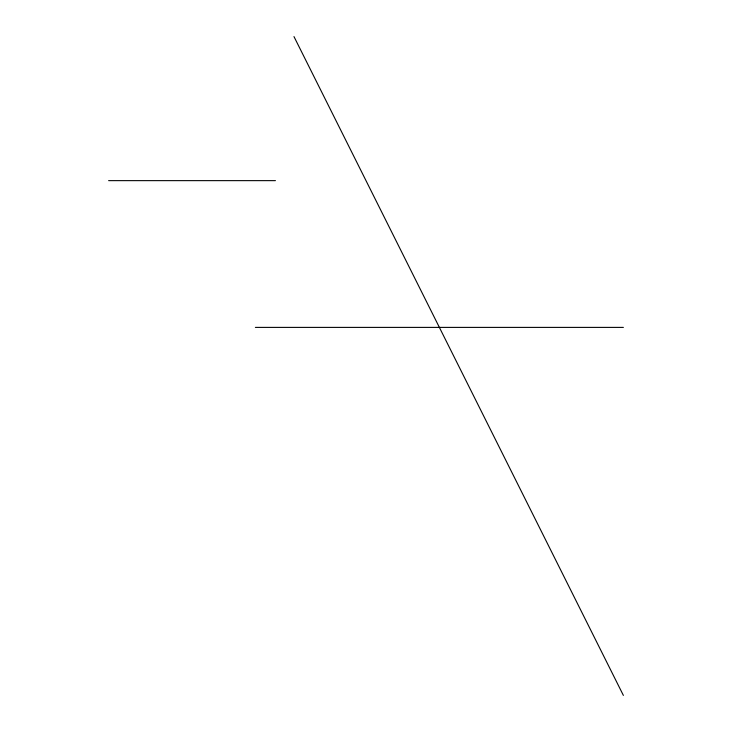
<?xml version="1.0" encoding="UTF-8"?>
<svg xmlns="http://www.w3.org/2000/svg" width="732" height="732" viewBox="0 0 732 732"><rect width="100%" height="100%" fill="white"/><g stroke="black" fill="none" stroke-linecap="round" stroke-linejoin="round"><path stroke-width="1.1" d="M108.62 180.639L275.442 180.639M255.377 327.396L623.38 327.396M293.98 36.6L623.38 695.4"/></g></svg>
